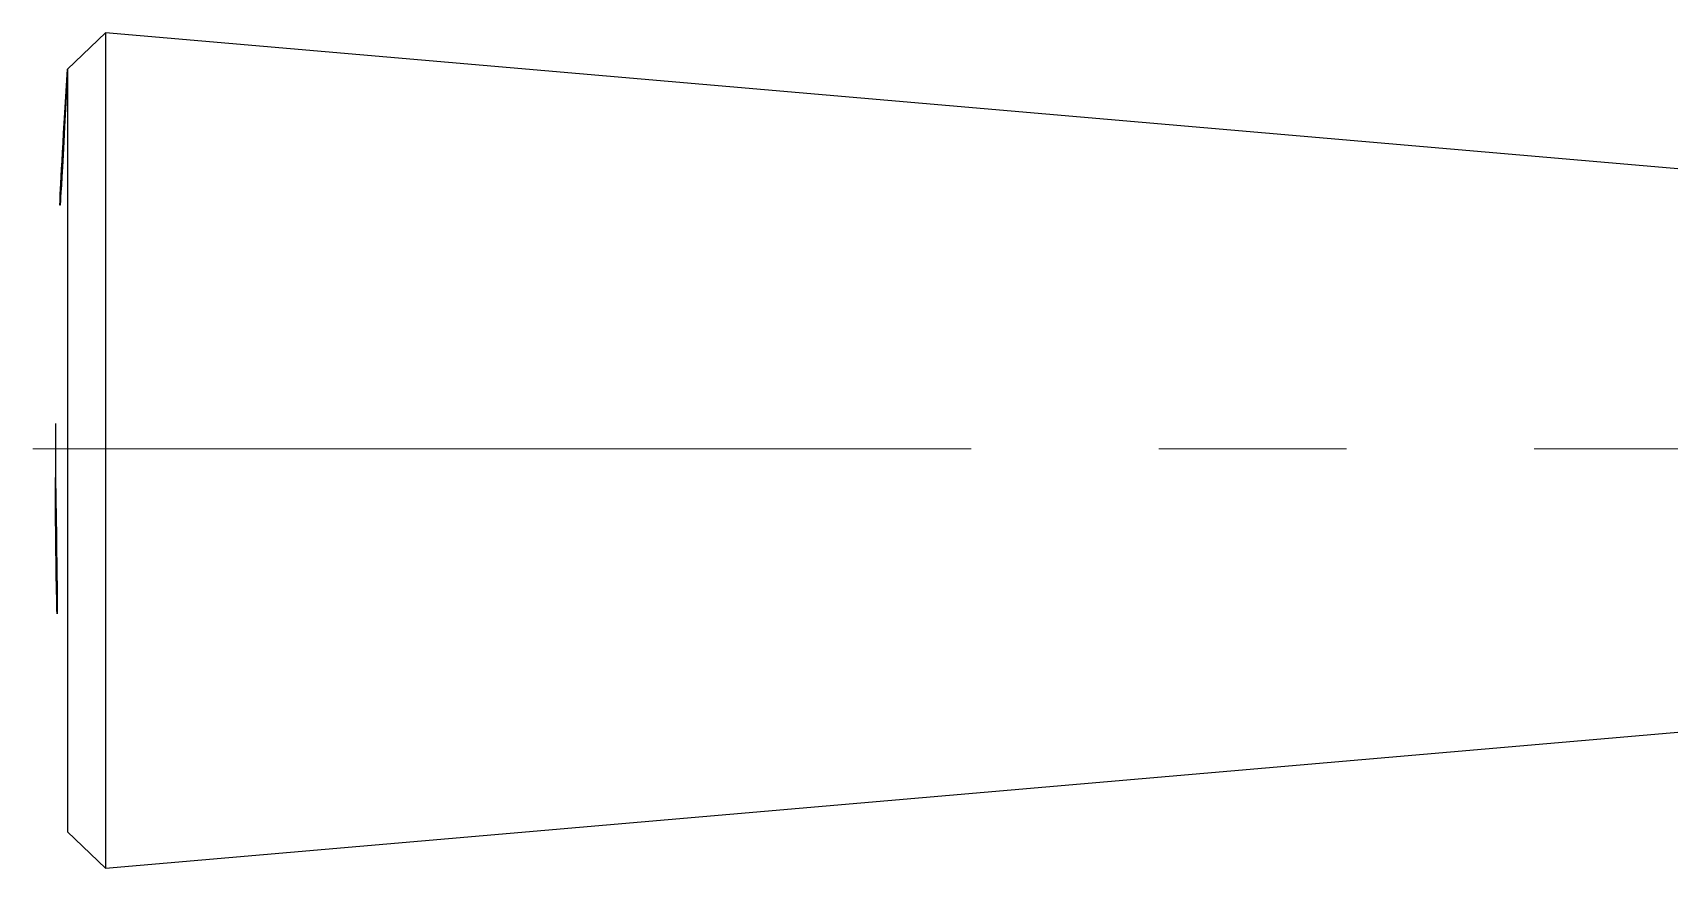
# Model space of a CAD drawing. Extents: x 16296677672 to 16296678106, y -37409616503 to -37409616185.
# Drawn here: x 16296677892.12 to 16296677913.92, y -37409616341.83 to -37409616330.7 of the extents above; entities that cross this region are included whole.
import ezdxf

# ---------------------------------------------------------------- set-up
doc = ezdxf.new("R2010")
doc.units = 0
doc.header["$LTSCALE"] = 10
doc.header["$MEASUREMENT"] = 0
doc.linetypes.add('CENTER', pattern=[2, 1.25, -0.25, 0.25, -0.25])
doc.layers.add('DIM & TEXT', color=4, linetype='CONTINUOUS', lineweight=9)
doc.layers.add('DWG', color=7, linetype='CONTINUOUS')

msp = doc.modelspace()

# ---------------------------------------------------------------- linework, layer by layer
at = {"layer": 'DIM & TEXT', "color": 1, "linetype": 'CENTER'}
msp.add_line((16296677892.119711, -37409616336.243134), (16296677962.27494, -37409616336.243134), dxfattribs=at)
at = {"layer": 'DWG', "color": 0}
for p, q in [((16296677893.088949, -37409616330.700951), (16296677892.584181, -37409616331.184898)), ((16296677914.871281, -37409616332.585564), (16296677893.088949, -37409616330.700951)), ((16296677893.088949, -37409616330.700951), (16296677893.088949, -37409616341.830673)), ((16296677892.584181, -37409616331.184898), (16296677892.584181, -37409616341.346718)), ((16296677892.422819, -37409616335.904068), (16296677892.422819, -37409616336.627548)), ((16296677893.088949, -37409616341.830673), (16296677914.9177, -37409616339.942039)), ((16296677892.584181, -37409616341.346718), (16296677893.088949, -37409616341.830673))]:
    msp.add_line(p, q, dxfattribs=at)
for centre, start, end in [((16296677961.51082, -37409616335.904068), 176.08330291, 180), ((16296677961.51082, -37409616336.627548), 180, 183.91669709)]:
    msp.add_arc(centre, 69.088, start, end, dxfattribs=at)

doc.saveas('drawing.dxf')
